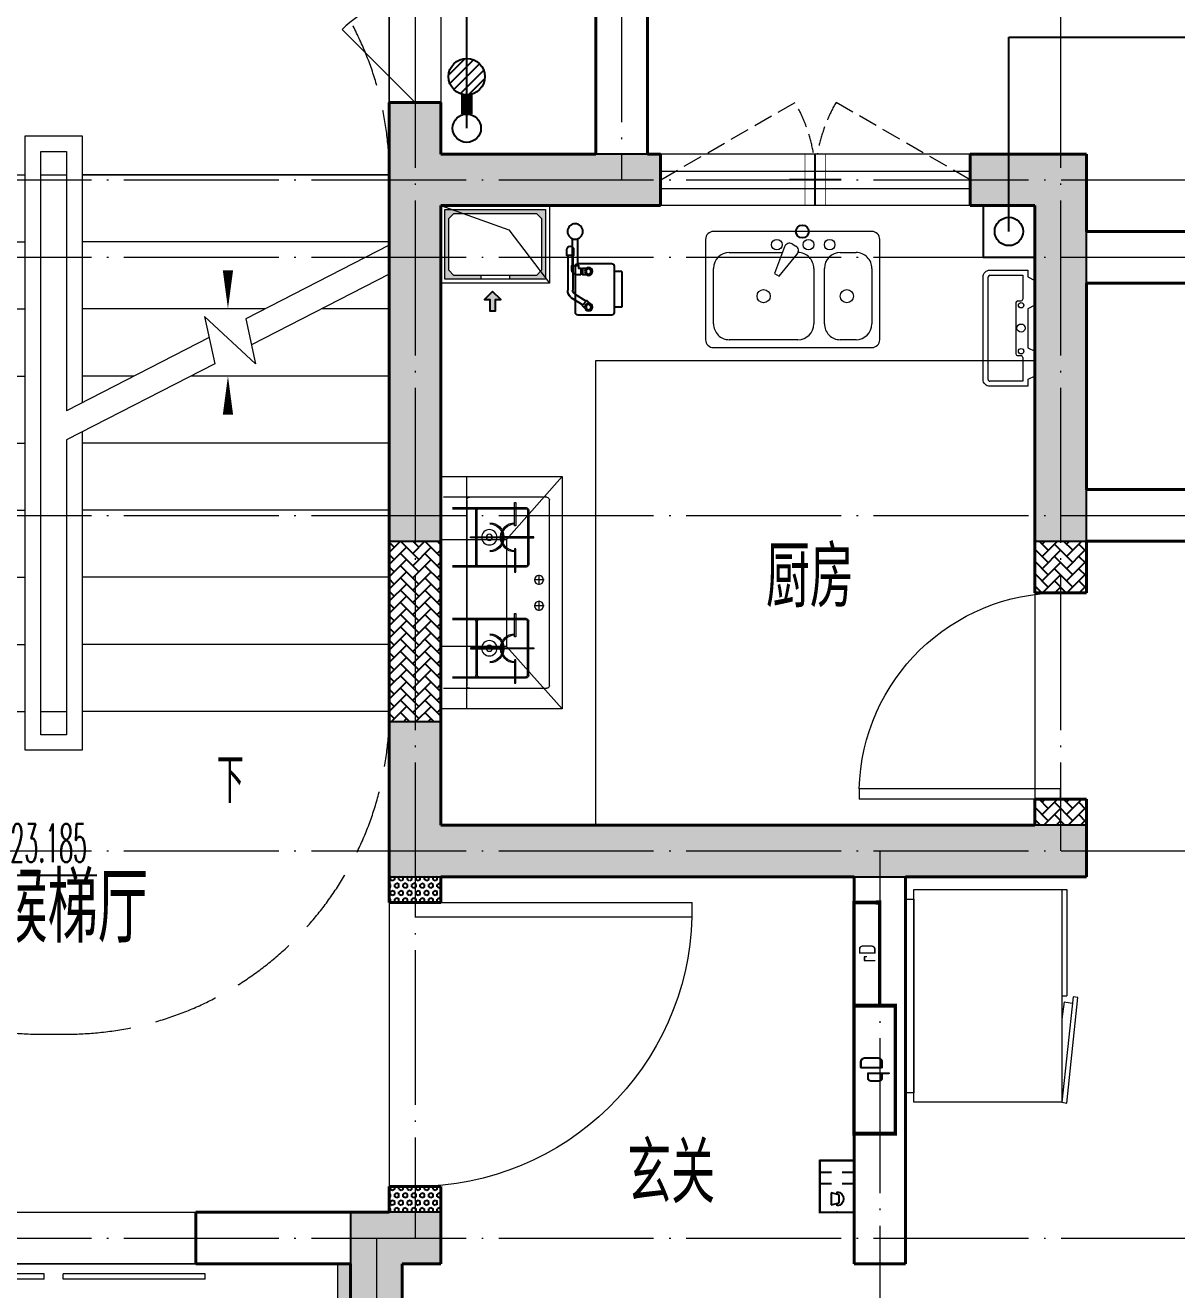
# Model space of a CAD drawing. Extents: x 27938 to 650306, y -92720 to 1524912.
# Drawn here: x 285707 to 290167, y 370524 to 375422 of the extents above; entities that cross this region are included whole.
import ezdxf
from ezdxf.enums import TextEntityAlignment as Align

# ---------------------------------------------------------------- set-up
doc = ezdxf.new("R2010")
doc.units = 0
doc.header["$LTSCALE"] = 1000
doc.header["$MEASUREMENT"] = 0
doc.linetypes.add('DASH', pattern=[0.35, 0.25, -0.1])
doc.linetypes.add('DOTE', pattern=[2.4200000000000004, 2, -0.2, 0.02, -0.2])
for name, color, linetype in [('AH-FURNITURE', 1, 'Continuous'), ('COLUMN', 9, 'Continuous'), ('DIM_ELEV', 3, 'Continuous'), ('DIM_SYMB', 3, 'Continuous'), ('DIM_管井排水', 3, 'Continuous'), ('DIM_餐饮排水', 3, 'Continuous'), ('EQUIP-安防', 3, 'Continuous'), ('EQUIP_地漏', 7, 'Continuous'), ('EQUIP_污水', 7, 'Continuous'), ('IP-bath&kitchen-JOHNSON', 4, 'Continuous'), ('PIPE-管井排水', 210, 'GF'), ('PUB_TEXT', 4, 'Continuous'), ('VPIPE-管井排水', 210, 'GF'), ('VPIPE-餐饮排水', 41, 'P'), ('保温', 6, 'Continuous'), ('建筑-排气道', 9, 'Continuous'), ('机电标识类', 1, 'Continuous')]:
    doc.layers.add(name, color=color, linetype=linetype)
for name, color, linetype, lineweight in [('DOTE', 19, 'DOTE', 9), ('EQUIP-消防', 3, 'Continuous', 20), ('LVTRY', 1, 'Continuous', 13), ('PUB_HATCH', 8, 'Continuous', 9), ('STAIR', 2, 'Continuous', 18), ('WALL', 9, 'Continuous', 40), ('WINDOW', 8, 'Continuous', 15), ('填充', 251, 'Continuous', 5), ('平面-空调室内机', 176, 'Continuous', 9), ('平面-空调预留孔', 173, 'Continuous', 15), ('空调', 76, 'Continuous', 13), ('立面-洞口示意', 152, 'Continuous', 13)]:
    doc.layers.add(name, color=color, linetype=linetype, lineweight=lineweight)
doc.styles.add('_TCH_DIM', font='SIMPLEX.shx', dxfattribs={"width": 0.6, "oblique": 10, "bigfont": 'hztxt.shx'})
doc.styles.add('_TEL_DIM', font='SIMPLEX', dxfattribs={"width": 0.8, "height": 3.5, "bigfont": 'HZTXT'})
doc.styles.add('DIM_FONT', font='SIMPLEX.shx', dxfattribs={"width": 0.56})
doc.styles.get("Standard").update_dxf_attribs({"font": 'gbenor.shx', "bigfont": 'gbcbig.shx'})
doc.styles.add('房间名称', font='TSSDENG', dxfattribs={"width": 0.8, "bigfont": 'HZTXT'})
doc.linetypes.add('GF', pattern='A,3,-0.2,["GF",Standard,S=0.25,R=0,X=-0.1,Y=-0.115],-0.35', length=3.55)
doc.linetypes.add('P', pattern='A,3,-0.2,["P",Standard,S=0.25,R=0,X=-0.1,Y=-0.115],-0.2', length=3.4)

# ---------------------------------------------------------------- blocks, each defined once
blk = doc.blocks.new('rtyg7uyhg')
at = {"layer": 'LVTRY', "color": 0}
for p, q in [((194234.6213208837, 45488.79502889935), (193620.9849572473, 45488.79513816872)), ((193590.3031336021, 45458.1133254503), (193590.3030643982, 45069.47696181395)), ((193896.3984467548, 45429.87059594441), (193857.5823896687, 45326.26016876537)), ((193925.7802168131, 45440.40881343969), (193940.0533153456, 45432.16822680717)), ((194265.3030643982, 45069.47684161765), (194265.3031336021, 45458.113205254)), ((193682.3485790417, 45406.97694542356), (193887.8216881326, 45406.97690883528)), ((193875.2965560293, 45316.03289288385), (193945.6178257855, 45401.45376218002)), ((194111.8940335871, 45406.97686893496), (194173.2576699507, 45406.97685800815)), ((193620.9848935069, 45130.84059271414), (193620.9849317512, 45345.61331998683)), ((193857.5823896687, 45326.26016876537), (193875.2965560293, 45316.03289288385)), ((194009.6212953876, 45345.61325078298), (194009.6212571432, 45130.84052351015)), ((194050.5303480524, 45130.84051622554), (194050.5303862967, 45345.61324349836)), ((194234.6212953876, 45345.61321071758), (194234.6212571432, 45130.84048344476)), ((193948.2576098526, 45069.47689807355), (193682.3485189436, 45069.47694542356)), ((194173.2576098526, 45069.47685800816), (194111.893973489, 45069.47686893508)), ((193620.9848771165, 45038.79513816872), (194234.621240753, 45038.79502889935))]:
    blk.add_line(p, q, dxfattribs=at)
for centre, radius in [((193866.4394935961, 45437.65873082454), 20.45454545454545), ((193989.1667663234, 45437.6587089707), 20.45454545454545), ((194070.9849481416, 45437.65869440146), 20.45454545454545), ((193815.3030944472, 45238.22692174855), 25.56818181818182), ((194137.4621853563, 45238.2268643822), 25.56818181818182)]:
    blk.add_circle(centre, radius, dxfattribs=at)
for centre, radius, start, end in [((193620.9849517839, 45458.11331998683), 30.68181818181818, 89.99998979807194, 179.9999897972382), ((194234.6213154203, 45458.11321071746), 30.68181818181818, 359.9999897972382, 89.99998979807194), ((193915.5529409315, 45422.69466753349), 20.45454545454545, 59.99998980057491, 159.4623117970261), ((193929.8260394641, 45414.45408090108), 20.45454545454545, 320.5376677968172, 59.99998980057491), ((193682.3485681149, 45345.61330905991), 61.36363636363636, 89.99998979807194, 179.9999897972382), ((193948.2576590239, 45345.6132617099), 61.36363636363636, 359.9999897972382, 89.99998979807194), ((194111.8940226603, 45345.61323257144), 61.36363636363636, 89.99998979807194, 179.9999897972382), ((194173.2576590239, 45345.6132216445), 61.36363636363636, 359.9999897972382, 89.99998979807194), ((193682.3485298705, 45130.84058178721), 61.36363636363636, 179.9999897972382, 269.9999897980719), ((193948.2576207797, 45130.8405344372), 61.36363636363636, 269.9999897980719, 359.9999897972382), ((194111.893984416, 45130.84050529861), 61.36363636363636, 179.9999897972382, 269.9999897980719), ((194173.2576207797, 45130.84049437181), 61.36363636363636, 269.9999897980719, 359.9999897972382), ((193620.9848825799, 45069.47695635049), 30.68181818181818, 179.9999897972382, 269.9999897980719), ((194234.6212462163, 45069.47684708112), 30.68181818181818, 269.9999897980719, 359.9999897972382)]:
    blk.add_arc(centre, radius, start, end, dxfattribs=at)
at = {"layer": 'LVTRY', "color": 0, "style": 'DIM_FONT', "width": 0.8, "flags": 9}
for tag in ['XSIZE', 'YSIZE']:
    blk.add_attdef(tag, (193927.8031388824, 45487.7665121054), '', height=0.5, rotation=89.99998979807198, dxfattribs=at)
blk = doc.blocks.new('A-Kitchen-7')
at = {"layer": 'LVTRY', "color": 0}
for p, q in [((-518.6581278588565, 779.725278688129), (-7.244008776673581, 834.3051076843403)), ((-3.585880917788018, 810.5855355854728), (-515, 756.005706589378)), ((-29.12075551546877, 766.9560861630598), (-35.20590834700852, 806.4126680237241)), ((-7.244008776673581, 834.3051076843403), (-3.585880917788018, 810.5855355854728)), ((-515, 756.005706589378), (-518.6581278588565, 779.725278688129)), ((515, 756.005706589378), (-515, 756.005706589378)), ((-515, 756.005706589378), (-515, 40)), ((-485.6368437646597, 760.5342107040924), (-484.9384396369278, 756.005706589378)), ((-29.12075551543967, 766.9560861630598), (-112.0975807690556, 756.005706589378)), ((515, 780), (-5.820766091346741e-11, 780)), ((0, 756.005706589378), (-5.820766091346741e-11, 780)), ((515, 756.005706589378), (515, 780)), ((515, 40), (515, 756.005706589378)), ((-515, 40), (515, 40))]:
    blk.add_line(p, q, dxfattribs=at)
blk.add_lwpolyline([(-468.9430810984049, 40), (-468.9430810984049, 0), (468.9430810984049, 0), (468.9430810984632, 40)], close=True, dxfattribs=at)
blk = doc.blocks.new('A$C60D053AF')
at = {"layer": 'AH-FURNITURE', "color": 0}
for p, q in [((232.5000007597264, -89.99999966996256), (128.2842720070621, -89.99999966996256)), ((192.50000075961, -70.99998518347275), (327.5735938884318, -70.99998518347275)), ((192.50000075961, -90.99998518347275), (327.5735938884318, -90.99998518347275)), ((341.7157295121578, -96.85784955974668), (370.0190303710988, -143.1611504186876)), ((355.8578651358839, -82.71571393602062), (384.1611659948248, -129.0190147949615)), ((232.5000007597264, -109.9999996698461), (128.2842720075278, -109.9999996699626)), ((245.0000007597264, -129.4999851834727), (245.0000007597264, -122.4999996698461)), ((265.0000007597264, -129.4999851834727), (265.0000007597264, -122.4999996698461)), ((255.0000007597264, -280.9999851834727), (255.0000007597264, -250.9999851834727)), ((255.0000007597264, -280.9999851834727), (393.0000007597264, -280.9999851834727)), ((393.0000007597264, -280.9999851834727), (393.0000007597264, -250.9999851834727))]:
    blk.add_line(p, q, dxfattribs=at)
for points in [[(170.00000075961, -67.99998518347275, 1), (170.00000075961, -93.99998518358916), (192.50000075961, -93.99998518347275), (192.50000075961, -67.99998518347275)], [(268.0000007597264, -122.4999996698461), (268.0000007597264, -106.9999996698461, 0.4142135623724265), (248.0000007597264, -86.99999966984615), (232.5000007597264, -86.99999966984615), (232.50000075961, -112.9999996698461), (242.0000007597264, -112.9999996698461), (242.0000007597264, -122.4999996698461)], [(234.0000007597264, -250.9999851834727), (414.0000007597264, -250.9999851834727, 0.4142135623730951), (424.0000007597264, -240.9999851834727), (424.0000007597264, -110.9999851834727, 0.4142135623730951), (414.0000007597264, -100.9999851834727), (234.0000007597264, -100.9999851834727, 0.4142135623730951), (224.0000007597264, -110.9999851834727), (224.0000007597264, -240.9999851834727, 0.4142135623730951)], [(242.0000007597264, -151.9999851834727, 1), (268.0000007597264, -151.9999851834727), (268.0000007597264, -129.4999851834727), (242.0000007597264, -129.4999851834727)], [(383.8076126043452, -161.1923733388539, 1), (402.192388915224, -142.8075970279751), (386.2824863384012, -126.8976944513852), (367.8977100276388, -145.282470762264)]]:
    blk.add_lwpolyline(points, format="xyb", close=True, dxfattribs=at)
for centre, radius in [((100.0000007598428, -99.99999967066105), 30), ((255.0000007597264, -151.9999851834727), 15), ((255.0000007597264, -151.9999851834727), 10), ((393.0000007597264, -151.9999851834727), 15), ((393.0000007597264, -151.9999851834727), 10)]:
    blk.add_circle(centre, radius, dxfattribs=at)
for radius in [40, 20]:
    blk.add_arc((327.5735938884318, -110.9999851834727), radius, 45, 90, dxfattribs=at)
blk = doc.blocks.new('FRSDFDGDGDRGDR')
at = {"layer": '平面-空调预留孔', "color": 0}
for p, q in [((699612.3179923807, 775043.9561356568), (699612.3179923807, 775441.1561356868)), ((699618.9179923869, 775447.756135683), (699746.3179923192, 775447.756135683)), ((699746.3179923192, 775447.756135683), (699746.3179923192, 775355.3561357355)), ((699719.9179922946, 775342.156135743), (699719.9179922946, 775142.9561356006)), ((699726.5179923008, 775348.7561357393), (699739.7179923131, 775348.7561357393)), ((699726.5179923008, 775136.3561356043), (699739.7179923131, 775136.3561356043)), ((699746.3179923192, 775129.7561356081), (699746.3179923192, 775037.3561356605)), ((699746.3179923192, 775037.3561356605), (699618.9179923869, 775037.3561356605))]:
    blk.add_line(p, q, dxfattribs=at)
blk.add_lwpolyline([(699766.1179923377, 775166.7161355871), (699792.5179923623, 775153.5161355946), (699792.5179923623, 775057.1561356493), (699766.1179923377, 775043.9561356568), (699766.1179923377, 775017.5561356718), (699618.9179923869, 775017.5561356718, -0.4142135623730951), (699592.5179923623, 775043.9561356568), (699592.5179923623, 775441.1561356868, -0.4142135623730951), (699618.9179923869, 775467.5561356718), (699766.1179923377, 775467.5561356718), (699766.1179923377, 775441.1561356868), (699792.5179923623, 775427.9561356943), (699792.5179923623, 775331.596135749), (699766.1179923377, 775318.3961357565)], format="xyb", close=True, dxfattribs=at)
for centre, radius in [((699739.7179923131, 775331.596135749), 10.55999999400228), ((699739.7179923131, 775243.1561357992), 15.83999999100342), ((699739.7179923131, 775153.5161355946), 10.55999999400228)]:
    blk.add_circle(centre, radius, dxfattribs=at)
for centre, radius, start, end in [((699618.917992382, 775441.1561356819), 6.600000001199078, 89.99999995997936, 179.9999999533093), ((699726.5179922959, 775342.1561357381), 6.600000001199078, 89.99999995997936, 179.9999999533093), ((699739.717992318, 775355.3561357405), 6.600000001206354, 269.9999999599793, 359.9999999533093), ((699726.5179922959, 775142.9561356056), 6.600000001199078, 180.0000000400206, 270.0000000533608), ((699739.717992318, 775129.7561356032), 6.600000001206354, 4.002063966804346e-08, 90.00000005336085), ((699618.917992382, 775043.9561356618), 6.600000001199078, 180.0000000400206, 270.0000000533608)]:
    blk.add_arc(centre, radius, start, end, dxfattribs=at)
blk = doc.blocks.new('*U41')
h = blk.add_hatch(color=0)
h.set_gradient(color1=(0, 0, 255), rotation=180, tint=1)
h.paths.add_polyline_path([(3.524958103184869e-15, -2.819966482547906e-15), (-6.350000000000009, -6.349999999999992), (-6.350000000000001, -2.159000000000014), (-15, -2.158999999999999), (-14.99999999999999, 2.159000000000044), (-6.349999999999993, 2.159000000000029), (-6.349999999999985, 6.350000000000009)])
at = {"color": 0, "linetype": 'Continuous'}
blk.add_lwpolyline([(3.524958103184869e-15, -2.819966482547906e-15), (-6.350000000000009, -6.349999999999992), (-6.350000000000001, -2.159000000000014), (-15, -2.158999999999999), (-14.99999999999999, 2.159000000000044), (-6.349999999999993, 2.159000000000029), (-6.349999999999985, 6.350000000000009)], close=True, dxfattribs=at)
blk = doc.blocks.new('sgrsefv')
at = {"layer": 'PUB_HATCH'}
blk.add_hatch(color=0, dxfattribs=at).paths.add_polyline_path([(1112933.294422049, 840916.328306399), (1112933.294422049, 840646.328306399), (1113073.294422049, 840646.328306399), (1113073.294422049, 840661.328306399), (1112968.294422049, 840661.328306399), (1112948.294422049, 840681.328306399), (1112948.294422049, 840881.328306399), (1112968.294422049, 840901.328306399), (1113288.294422049, 840901.328306399), (1113308.294422049, 840881.328306399), (1113308.294422049, 840681.328306399), (1113288.294422049, 840661.328306399), (1113183.294422049, 840661.328306399), (1113183.294422049, 840646.328306399), (1113323.294422049, 840646.328306399), (1113323.294422049, 840916.328306399)])
at = {"layer": 'LVTRY', "color": 0}
for p, q in [((1113073.294422049, 840661.328306399), (1113073.294422049, 840646.328306399)), ((1113183.294422049, 840661.328306399), (1113183.294422049, 840646.328306399))]:
    blk.add_line(p, q, dxfattribs=at)
for points in [[(1112918.294422049, 840931.328306399), (1113338.294422049, 840931.328306399), (1113338.294422049, 840631.328306399), (1112918.294422049, 840631.328306399)], [(1112933.294422049, 840916.328306399), (1113323.294422049, 840916.328306399), (1113323.294422049, 840646.328306399), (1112933.294422049, 840646.328306399)], [(1113288.294422049, 840661.328306399), (1112968.294422049, 840661.328306399), (1112948.294422049, 840681.328306399), (1112948.294422049, 840881.328306399), (1112968.294422049, 840901.328306399), (1113288.294422049, 840901.328306399), (1113308.294422049, 840881.328306399), (1113308.294422049, 840681.328306399), (1113288.294422049, 840661.328306399)]]:
    blk.add_lwpolyline(points, close=True, dxfattribs=at)
at = {"layer": '立面-洞口示意', "color": 0}
blk.add_lwpolyline([(1112918.294422049, 840931.328306399), (1113181.846359163, 840837.3789231421), (1113338.294422049, 840631.328306399)], dxfattribs=at)
at = {"layer": '建筑-排气道', "color": 8, "xscale": -5, "yscale": 5, "zscale": 5, "rotation": 270}
blk.add_blockref('*U41', (1113118.391369574, 840599.0160356248), dxfattribs=at)
blk = doc.blocks.new('GDGDGDRGDG')
at = {"layer": 'IP-bath&kitchen-JOHNSON', "color": 0}
blk.add_lwpolyline([(500282.4698888286, 526348.4609182415), (500282.4698888226, 526148.460918165), (500082.4698888143, 526148.460918165)], dxfattribs=at)
at = {"layer": 'LVTRY', "color": 0}
for p, q in [((502128.2005002745, 525055.5051710735), (501912.2603992091, 525298.4609044121)), ((502382.4698858317, 525298.4609044121), (501912.2603992091, 525298.4609044121)), ((501912.2603992091, 525298.4609044121), (501912.2603992091, 524398.4609044121)), ((502282.4698858315, 524398.4609044121), (502282.4698858315, 525298.4609044121)), ((501962.4698858317, 524488.4609044121), (501962.4698858317, 525208.4609044121)), ((501972.4698858317, 525218.4609044121), (502372.4698858317, 525218.4609044122)), ((502092.7198858312, 525198.4609044123), (502092.7198858312, 525108.4609044122)), ((502097.2198858312, 525198.4609044123), (502092.7198858312, 525198.4609044123)), ((502097.2198858312, 525108.4609044122), (502097.2198858312, 525198.4609044123)), ((502282.4698858315, 525208.4609044122), (502282.4698858312, 524488.4609044121)), ((502042.4698858317, 525168.4609044122), (502042.4698858317, 524958.4609044122)), ((502047.4698858317, 525168.4609044122), (502047.4698858317, 524958.4609044122)), ((502337.4698858317, 525178.4609044123), (502052.4698858317, 525178.4609044122)), ((502337.4698858317, 525173.4609044123), (502052.4698858317, 525173.4609044122)), ((502242.4698858315, 524958.4609044122), (502242.4698858315, 525168.4609044123)), ((502247.4698858315, 524958.4609044122), (502247.4698858315, 525168.4609044123)), ((502092.7198858312, 525108.4609044122), (502097.2198858312, 525108.4609044122)), ((502022.4698858319, 525065.7109044124), (502149.9698858319, 525065.7109044124)), ((502022.4698858319, 525061.2109044124), (502022.4698858319, 525065.7109044124)), ((502149.9698858319, 525061.2109044124), (502022.4698858319, 525061.2109044124)), ((502382.4698858317, 525055.5051710735), (502128.2005002745, 525055.5051710735)), ((502128.2005002745, 525055.5051710735), (502128.2005002745, 524640.4066281962)), ((502267.4698858312, 525065.7109044124), (502139.9698858312, 525065.7109044124)), ((502139.9698858312, 525065.7109044124), (502139.9698858312, 525061.2109044124)), ((502139.9698858312, 525061.2109044124), (502267.4698858312, 525061.2109044124)), ((502149.9698858319, 525065.7109044124), (502149.9698858319, 525061.2109044124)), ((502267.4698858312, 525061.2109044124), (502267.4698858312, 525065.7109044124)), ((502282.4698858315, 524640.4066281962), (502282.4698858315, 525055.5051710735)), ((502092.7198858312, 524928.4609044121), (502092.7198858312, 525018.4609044122)), ((502092.7198858312, 525018.4609044122), (502097.2198858312, 525018.4609044122)), ((502097.2198858312, 525018.4609044122), (502097.2198858312, 524928.4609044121)), ((502052.4698858317, 524953.4609044122), (502337.4698858317, 524953.4609044122)), ((502002.4698858317, 524879.064100799), (502002.4698858317, 524917.8577080265)), ((502052.4698858317, 524948.4609044122), (502337.4698858317, 524948.4609044122)), ((502097.2198858312, 524928.4609044121), (502092.7198858312, 524928.4609044121)), ((501983.0730822186, 524898.4609044121), (502021.8666894461, 524898.4609044121)), ((502002.4698858317, 524779.064100799), (502002.4698858317, 524817.8577080265)), ((501983.0730822186, 524798.4609044121), (502021.8666894461, 524798.4609044121)), ((502092.7198858312, 524768.4609044121), (502092.7198858312, 524678.4609044121)), ((502097.2198858312, 524768.4609044121), (502092.7198858312, 524768.4609044121)), ((502097.2198858312, 524678.4609044121), (502097.2198858312, 524768.4609044121)), ((502042.4698858317, 524528.4609044121), (502042.4698858317, 524738.4609044121)), ((502047.4698858317, 524528.4609044121), (502047.4698858317, 524738.4609044121)), ((502052.4698858317, 524748.4609044121), (502337.4698858317, 524748.4609044121)), ((502052.4698858317, 524743.4609044121), (502337.4698858317, 524743.4609044121)), ((502242.4698858315, 524738.4609044121), (502242.4698858315, 524528.460904412)), ((502247.4698858315, 524738.4609044121), (502247.4698858315, 524528.460904412)), ((502092.7198858312, 524678.4609044121), (502097.2198858312, 524678.4609044121)), ((501912.2603992091, 524398.4609044121), (502128.2005002745, 524640.4066281962)), ((502149.9698858319, 524635.7109044119), (502022.4698858319, 524635.7109044119)), ((502022.4698858319, 524635.7109044119), (502022.4698858319, 524631.2109044119)), ((502022.4698858319, 524631.2109044119), (502149.9698858319, 524631.2109044119)), ((502128.2005002745, 524640.4066281962), (502382.4698858317, 524640.4066281962)), ((502139.9698858312, 524631.2109044119), (502139.9698858312, 524635.7109044119)), ((502139.9698858312, 524635.7109044119), (502267.4698858312, 524635.7109044119)), ((502267.4698858312, 524631.2109044119), (502139.9698858312, 524631.2109044119)), ((502149.9698858319, 524631.2109044119), (502149.9698858319, 524635.7109044119)), ((502267.4698858312, 524635.7109044119), (502267.4698858312, 524631.2109044119)), ((502092.7198858312, 524498.4609044121), (502092.7198858312, 524588.4609044121)), ((502092.7198858312, 524588.4609044121), (502097.2198858312, 524588.4609044121)), ((502097.2198858312, 524588.4609044121), (502097.2198858312, 524498.4609044121)), ((502337.4698858317, 524523.460904412), (502052.4698858317, 524523.4609044121)), ((502337.4698858317, 524518.460904412), (502052.4698858317, 524518.4609044121)), ((502372.4698858315, 524478.4609044121), (501972.4698858317, 524478.4609044121)), ((502097.2198858312, 524498.4609044121), (502092.7198858312, 524498.4609044121)), ((501912.2603992091, 524398.4609044121), (502382.4698858317, 524398.4609044121))]:
    blk.add_line(p, q, dxfattribs=at)
blk.add_lwpolyline([(501782.4698858307, 523948.4609176648), (501782.4698858315, 525748.4608911595), (500082.3728921729, 525748.4610990545)], dxfattribs=at)
for centre, radius in [((502194.9698858317, 525063.4609044122), 29.7), ((502194.9698858317, 525063.4609044122), 11.7), ((502002.4698858317, 524898.4609044121), 16.99680361435897), ((502002.4698858317, 524798.4609044121), 16.99680361435897), ((502194.9698858317, 524633.4609044121), 29.7), ((502194.9698858317, 524633.4609044121), 11.7)]:
    blk.add_circle(centre, radius, dxfattribs=at)
for centre, radius, start, end in [((501972.4698858317, 525208.4609044121), 10, 90, 180), ((502272.4698858315, 525208.4609044122), 10, 0, 90), ((502052.4698858317, 525168.4609044122), 10, 90, 180), ((502052.4698858317, 525168.4609044122), 5, 90, 180), ((502237.4698858315, 525168.4609044123), 10, 0, 90), ((502237.4698858315, 525168.4609044123), 5, 0, 90), ((502094.9698858315, 525063.4609044122), 56.7, 2.274239183980156, 87.72576081582116), ((502094.9698858315, 525063.4609044122), 52.2, 2.470411041434378, 87.52958895834998), ((502194.9698858317, 525063.4609044122), 56.7, 92.27423918417882, 177.7257608160198), ((502194.9698858317, 525063.4609044122), 52.2, 92.47041104165004, 177.5295889585656), ((502094.9698858315, 525063.4609044122), 56.7, 272.2742391841789, 357.7257608160198), ((502094.9698858315, 525063.4609044122), 52.2, 272.47041104165, 357.5295889585657), ((502194.9698858317, 525063.4609044122), 56.7, 182.2742391839801, 267.7257608158212), ((502194.9698858317, 525063.4609044122), 52.2, 182.4704110414343, 267.52958895835), ((502052.4698858317, 524958.4609044122), 10, 180, 270), ((502052.4698858317, 524958.4609044122), 5, 180, 270), ((502237.4698858315, 524958.4609044122), 5, 270, 0), ((502237.4698858315, 524958.4609044122), 10, 270, 0), ((502052.4698858317, 524738.4609044121), 10, 90, 180), ((502052.4698858317, 524738.4609044121), 5, 90, 180), ((502237.4698858315, 524738.4609044121), 10, 0, 90), ((502237.4698858315, 524738.4609044121), 5, 0, 90), ((502094.9698858315, 524633.4609044121), 56.7, 2.274239183980156, 87.72576081582116), ((502094.9698858315, 524633.4609044121), 52.2, 2.470411041434378, 87.52958895834998), ((502194.9698858317, 524633.4609044121), 56.7, 92.27423918417882, 177.7257608160198), ((502194.9698858317, 524633.4609044121), 52.2, 92.47041104165004, 177.5295889585656), ((502094.9698858315, 524633.4609044121), 56.7, 272.2742391841789, 357.7257608160198), ((502094.9698858315, 524633.4609044121), 52.2, 272.47041104165, 357.5295889585657), ((502194.9698858317, 524633.4609044121), 56.7, 182.2742391839801, 267.7257608158212), ((502194.9698858317, 524633.4609044121), 52.2, 182.4704110414343, 267.52958895835), ((502052.4698858317, 524528.4609044121), 10, 180, 270), ((502052.4698858317, 524528.4609044121), 5, 180, 270), ((502237.4698858315, 524528.460904412), 5, 270, 0), ((502237.4698858315, 524528.460904412), 10, 270, 0), ((501972.4698858317, 524488.4609044121), 10, 180, 270), ((502272.4698858312, 524488.4609044121), 10, 270, 0)]:
    blk.add_arc(centre, radius, start, end, dxfattribs=at)
at = {"color": 8, "xscale": -1}
for name, p in [('sgrsefv', (1615300.764307892, -314582.8679974646)), ('rtyg7uyhg', (694947.7729906696, 480759.6658345199)), ('FRSDFDGDGDRGDR', (1199874.987881154, -249369.0952173925))]:
    blk.add_blockref(name, p, dxfattribs=at)
at = {"color": 8, "rotation": 270}
blk.add_blockref('A$C60D053AF', (501962.4698858433, 526348.4603089065), dxfattribs=at)
at = {"layer": 'LVTRY', "color": 8, "extrusion": (0, 0, -1), "xscale": -0.7999999999883585, "yscale": 0.7999999999883585, "zscale": -0.7999999999883585, "rotation": 270}
blk.add_blockref('A-Kitchen-7', (-500582.4698887609, 523286.4609181132), dxfattribs=at)
blk = doc.blocks.new('FGDGDRGSDGDG')
at = {"layer": 'DOTE', "linetype": 'DOTE', "ltscale": 0.3}
for p, q in [((505282.4698867749, 529998.4609255956), (505282.4698867745, 522348.4609178717)), ((507782.4698887568, 529998.4609255956), (507782.4698887565, 523848.4609176684)), ((506082.4698867662, 527998.4609255956), (506082.4698867661, 526448.4609255957)), ((488182.4698887547, 526448.4609255956), (546982.4698887588, 526448.4609255956)), ((488182.4698887547, 526148.4609255956), (546982.4698887588, 526148.4609255956)), ((488182.4698887547, 525148.4609178718), (546982.4698887588, 525148.4609178716)), ((488182.4698887547, 523848.4609176682), (546982.4698887588, 523848.4609176688)), ((507082.4698887558, 523848.4609176682), (507082.4698887556, 513948.4609178714)), ((488182.4698887547, 522348.4609178717), (546982.4698887588, 522348.4609178717)), ((505132.4698867744, 522348.4609178717), (505132.4698867744, 520248.4609178249))]:
    blk.add_line(p, q, dxfattribs=at)
blk = doc.blocks.new('dongkong')
at = {"color": 0}
blk.add_wipeout([(-603756.0415179721, 210770.96306340612), (-603756.0415180603, 210570.80961624245), (-603836.0415181214, 210570.80961593534), (-603836.0415181519, 210770.96306307407)], dxfattribs=at)
at = {"layer": '机电标识类', "color": 0, "linetype": 'DASH', "ltscale": 400}
for p, q in [((-603796.0415180789, 210770.9630630909), (-603796.0415180789, 210570.8096162414)), ((-603896.0415180789, 210670.6929921169), (-603696.0415180789, 210670.6929921169))]:
    blk.add_line(p, q, dxfattribs=at)
at = {"layer": '空调', "color": 0, "linetype": 'DASH', "const_width": 2}
blk.add_lwpolyline([(-603756.0415180789, 210770.9630630909), (-603756.0415180789, 210570.8096162414), (-603836.0415180789, 210570.8096162414), (-603836.0415180789, 210770.9630630909)], close=True, dxfattribs=at)
blk = doc.blocks.new('gdfgdgdgr')
at = {"layer": 'PUB_HATCH'}
for points in [[(493327.4844093618, 530413.8533123683), (493327.4844093619, 530613.8533123472), (492477.4843905412, 530613.8533124247), (492477.4843909444, 530813.854846489), (492277.4843912885, 530813.854846489), (492277.4843915366, 529113.8025283008), (492477.4843912121, 529113.8025283007), (492477.4843912247, 530413.8533124247)], [(494527.4844093371, 530413.8544436865), (494777.5807615126, 530413.853921341), (494777.5821121555, 529113.8539213064), (494977.5821310586, 529113.8539213064), (494977.5807615126, 530613.853921341), (494527.4844093371, 530613.8544436865)], [(492277.5807611606, 527813.8539175214), (494977.5784848941, 527813.8539224755), (494977.5784848941, 528013.8539224754), (492477.5807611606, 528013.8539175214), (492477.5807611956, 528413.8545834351), (492277.5807611639, 528413.8545834351)], [(492127.5825683302, 526513.8533125934), (492127.5825693873, 524413.8572179268), (491927.5825695195, 524413.8572179268), (491927.5825695195, 524213.8572179268), (492327.5825695195, 524213.8572179268), (492327.5825683302, 526313.8533125934), (492477.5825691028, 526313.8530673019), (492477.5825691028, 526513.8530673019)]]:
    blk.add_hatch(color=256, dxfattribs=at).paths.add_polyline_path(points)
at = {"layer": 'COLUMN', "color": 8}
for p, q in [((492477.4843909444, 530813.854846489), (492277.4843912885, 530813.854846489)), ((492277.4843912885, 530813.854846489), (492277.4843915366, 529113.8025283008)), ((492477.4843905412, 530613.8533124247), (492477.4843909444, 530813.854846489)), ((493327.4844093619, 530613.8533123472), (492477.4843905412, 530613.8533124247)), ((493327.4844093618, 530413.8533123683), (493327.4844093619, 530613.8533123472)), ((494977.5807615126, 530613.853921341), (494527.4844093371, 530613.8544436865)), ((494527.4844093371, 530613.8544436865), (494527.4844093371, 530413.8544436865)), ((494977.5821310586, 529113.8539213064), (494977.5807615126, 530613.853921341)), ((492477.4843912121, 529113.8025283007), (492477.4843912247, 530413.8533124247)), ((492477.4843912247, 530413.8533124247), (493327.4844093618, 530413.8533123683)), ((494527.4844093371, 530413.8544436865), (494777.5807615126, 530413.853921341)), ((494777.5807615126, 530413.853921341), (494777.5821121555, 529113.8539213064)), ((492277.4843915366, 529113.8025283008), (492477.4843912121, 529113.8025283007)), ((494777.5821121555, 529113.8539213064), (494977.5821310586, 529113.8539213064)), ((492477.5807611956, 528413.8545834351), (492277.5807611639, 528413.8545834351)), ((492277.5807611639, 528413.8545834351), (492277.5807611606, 527813.8539175214)), ((492477.5807611606, 528013.8539175214), (492477.5807611956, 528413.8545834351)), ((494977.5784848941, 528013.8539224754), (492477.5807611606, 528013.8539175214)), ((494977.5784848941, 527813.8539224755), (494977.5784848941, 528013.8539224754)), ((492277.5807611606, 527813.8539175214), (494977.5784848941, 527813.8539224755)), ((492127.5825683302, 526513.8533125934), (492127.5825693873, 524413.8572179268)), ((492477.5825691028, 526513.8530673019), (492127.5825683302, 526513.8533125934)), ((492477.5825691028, 526313.8530673019), (492477.5825691028, 526513.8530673019)), ((492327.5825695195, 524213.8572179268), (492327.5825683302, 526313.8533125934)), ((492327.5825683302, 526313.8533125934), (492477.5825691028, 526313.8530673019))]:
    blk.add_line(p, q, dxfattribs=at)
blk = doc.blocks.new('A$C263B1184')
at = {"layer": '保温', "linetype": 'ByBlock', "ltscale": 10}
h = blk.add_hatch(dxfattribs=at)
h.set_pattern_fill('AR-HBONE', color=251, scale=55)
h.set_pattern_definition([(45, (-503782.4698887531, -516048.4609178798), (0, 47.41575231924514), [100.584, -33.528]), (135, (-503758.7620287531, -516024.7530578797), (3.05311331771918e-15, 47.41575231924513), [100.584, -33.528])])
h.paths.add_polyline_path([(1399.901053234527, 8299.999897828966), (1399.901094640838, 8999.999290105829), (1599.901078331633, 8999.999486750748), (1599.901036925323, 8300.00009447377)])
h = blk.add_hatch(dxfattribs=at)
h.set_pattern_fill('AR-HBONE', color=251, scale=55)
h.set_pattern_definition([(45, (-1012960.392521861, -342660.6615692861), (0, 47.41575231924514), [100.584, -33.528]), (135, (-1012936.684661862, -342636.9537092861), (3.05311331771918e-15, 47.41575231924513), [100.584, -33.528])])
h.paths.add_polyline_path([(3899.998795157124, 8799.99990214809), (3899.998836563434, 8999.999899138289), (4099.99882025423, 9000.000095783209), (4099.998778847919, 8800.000098792894)])
h = blk.add_hatch(dxfattribs=at)
h.set_pattern_fill('AR-HBONE', color=251, scale=55)
h.set_pattern_definition([(45, (-1012960.294779111, -343660.6615687997), (0, 47.41575231924514), [100.584, -33.528]), (135, (-1012936.586919111, -343636.9537087997), (3.05311331771918e-15, 47.41575231924513), [100.584, -33.528])])
h.paths.add_polyline_path([(3899.901048344851, 7899.999902584299), (3899.901093813416, 7999.999899624672), (4099.901077504212, 8000.000096269592), (4099.901032035646, 7900.000099229219)])
at = {"layer": '保温', "linetype": 'Continuous', "ltscale": 10}
h = blk.add_hatch(dxfattribs=at)
h.set_pattern_fill('HEX', color=251, scale=10, angle=90, style=0)
h.set_pattern_definition([(90, (-503782.4698853028, -517398.4603122922), (-16.49778, 1.010197673501861e-15), [9.525, -19.05]), (210, (-503782.4698853028, -517398.4603122922), (8.248889999999996, -14.28749658604684), [9.525, -19.05]), (150, (-503782.4698853028, -517388.9353122922), (-8.248890000000003, -14.28749658604684), [9.525, -19.05])])
h.paths.add_polyline_path([(1399.901050500281, 7599.999898202543), (1399.901091190521, 7699.999895693327), (1599.901074881316, 7700.000092338363), (1599.901034191076, 7600.000094847346)])
h = blk.add_hatch(dxfattribs=at)
h.set_pattern_fill('HEX', color=251, scale=10, angle=90, style=0)
h.set_pattern_definition([(90, (-503782.4698840767, -518598.460312426), (-16.49778, 1.010197673501861e-15), [9.525, -19.05]), (210, (-503782.4698840767, -518598.460312426), (8.248889999999996, -14.28749658604684), [9.525, -19.05]), (150, (-503782.4698840767, -518588.935312426), (-8.248890000000003, -14.28749658604684), [9.525, -19.05])])
h.paths.add_polyline_path([(1400.000006176066, 6399.999117761559), (1399.901089964493, 6499.999895559682), (1599.901073655288, 6500.000092204486), (1599.999989866861, 6399.999314406363)])
blk = doc.blocks.new('$equip$00002628')
at = {"color": 0, "linetype": 'Continuous'}
for p, q in [((-0.624999999998181, 0.4150000000045111), (0.625000000001819, 0.4150000000045111)), ((-0.624999999998181, -0.4150000000045111), (-0.624999999998181, 0.4150000000045111)), ((0.07074779736467462, 0.1292446097322681), (0.07074779736467462, 0.4150000000045111)), ((0.3500291924156045, 0.1292446097322681), (0.3500291924156045, 0.4150000000045111)), ((0.625000000001819, 0.4150000000045111), (0.625000000001819, -0.4150000000045111)), ((-0.4717313354612998, 0.009603462141967611), (-0.4090194958534994, 0.009603462141967611)), ((-0.4457289298279647, -0.1375965378647379), (-0.3945289298262651, 0.05760346212991863)), ((-0.3945289298262651, 0.05760346212991863), (-0.3945289298262651, 0.05760346212991863)), ((-0.3945289298262651, 0.05760346212991863), (-0.2057289298081741, 0.05760346212991863)), ((-0.2057289298081741, 0.05760346212991863), (-0.1545289298064745, -0.1375965378647379)), ((-0.1912383637663879, 0.009603462141967611), (-0.1285265242022433, 0.009603462141967611)), ((-0.1545289298064745, -0.1375965378647379), (-0.4457289298279647, -0.1375965378647379)), ((0.07074779736467462, -0.4150000000045111), (0.07074779736467462, -0.1292446097468201)), ((0.3500291924156045, -0.4150000000045111), (0.3500291924156045, -0.1292446097468201)), ((0.625000000001819, -0.4150000000045111), (-0.624999999998181, -0.4150000000045111))]:
    blk.add_line(p, q, dxfattribs=at)
at = {"color": 0, "const_width": 0.05}
blk.add_lwpolyline([(-0.624999999998181, 0.4150000000045111), (0.625000000001819, 0.4150000000045111), (0.625000000001819, -0.4150000000045111), (-0.624999999998181, -0.4150000000045111), (-0.624999999998181, 0.4150000000045111), (0.625000000001819, 0.4150000000045111)], dxfattribs=at)
at = {"color": 0, "linetype": 'Continuous'}
blk.add_arc((-0.3001289298244956, -0.01143547351603047), 0.1728873113639825, 6.989740462788838, 173.0102595372112, dxfattribs=at)
at = {"color": 0}
for p in [(1.818989403545856e-12, 0.4150000000045111), (-0.624999999998181, 0), (0.625000000001819, -3.637978807091713e-12), (1.818989403545856e-12, -0.4150000000045111)]:
    blk.add_point(p, dxfattribs=at)
at = {"color": 0, "style": '_TEL_DIM', "flags": 1}
blk.add_attdef('A', text='', height=2.5e-05, dxfattribs=at).set_placement((1.818989403545856e-12, 0), align=Align.MIDDLE_CENTER)
blk = doc.blocks.new('GDGRDGDRGDFD')
at = {"layer": 'EQUIP-消防', "color": 0, "const_width": 12.82051282052028}
blk.add_lwpolyline([(136866.5605577994, 335507.811971089), (136366.5605577994, 335507.8119710906), (136366.5605577991, 335347.8119710904), (136866.5605577991, 335347.8119710888)], close=True, dxfattribs=at)
at = {"layer": 'PUB_TEXT', "color": 0, "style": '房间名称', "width": 0.8}
blk.add_text('qD', height=90, dxfattribs=at).set_placement((136565.0499633249, 335395.5346836653))
blk = doc.blocks.new('FSFSFSFSEG')
at = {"layer": 'EQUIP-消防', "color": 0, "const_width": 12.82051282052028}
blk.add_lwpolyline([(136866.5605577994, 335152.5449090759), (136466.5605577994, 335152.5449090774), (136466.5605577991, 335052.5449090772), (136866.5605577991, 335052.5449090757)], close=True, dxfattribs=at)
at = {"layer": 'PUB_TEXT', "color": 0, "style": '房间名称', "width": 0.8}
blk.add_text('rD', height=64.8, dxfattribs=at).set_placement((136633.7425204425, 335069.0046025831))
blk = doc.blocks.new('HFHFHTFCD')
at = {"color": 8, "rotation": 90}
for name, p in [('FSFSFSFSEG', (624069.1236115464, 235157.1646164441)), ('GDGRDGDRGDFD', (624424.390673558, 234757.164616444))]:
    blk.add_blockref(name, p, dxfattribs=at)
at = {"layer": 'EQUIP-安防', "color": 8, "xscale": -160, "yscale": 160, "zscale": 160, "rotation": 270}
blk.add_blockref('$equip$00002628', (288850.1776680119, 370923.7251742432), dxfattribs=at)
blk = doc.blocks.new('$DORLIB2D$00000127')
at = {"color": 0}
for points in [[(-0.5333333333328483, 0.7948983154366971), (-0.5333333333328483, 0.690405644187237)], [(-0.03333333333284827, 0.7948983154366971), (-0.5333333333328483, 0.7948983154366971)], [(-0.03333333333284827, 0.7948983154366971), (-0.03333333333284827, 0.690405644187237)], [(0.5333333333328483, 0.7948983154366971), (0.03333333333284827, 0.7948983154366971)], [(0.03333333333284827, 0.7948983154366971), (0.03333333333284827, 0.690405644187237)], [(0.5333333333328483, 0.7948983154366971), (0.5333333333328483, 0.690405644187237)], [(-0.03333333333284827, 0.690405644187237), (-0.5333333333328483, 0.690405644187237)], [(0.5333333333328483, 0.690405644187237), (0.03333333333284827, 0.690405644187237)], [(0.5, 0.4999999999999858), (-0.5, 0.4999999999999858)]]:
    blk.add_lwpolyline(points, dxfattribs=at)
blk = doc.blocks.new('$WINLIB2D$00000001')
at = {"color": 0}
for points in [[(-0.4999999999999964, 0.5000000000000142), (-0.4999999999999964, -0.4999999999999858)], [(-0.4999999999999964, 0.5000000000000142), (0.5000000000000036, 0.5000000000000142)], [(0.5000000000000036, -0.4999999999999858), (0.5000000000000036, 0.5000000000000142)], [(0.5000000000000036, 0.1666666666666714), (-0.4999999999999964, 0.1666666666666714)], [(0.5000000000000036, -0.1666666666666572), (-0.4999999999999964, -0.1666666666666572)], [(-0.4999999999999964, -0.4999999999999858), (0.5000000000000036, -0.4999999999999858)]]:
    blk.add_lwpolyline(points, dxfattribs=at)
blk = doc.blocks.new('$DorLib2D$00000001')
for p, q in [((0.45, 0.9750000000000001), (0.5000000000000002, 0.9750000000000001)), ((0.45, 0), (0.45, 0.9750000000000001)), ((0.5, 0), (0.5, 0.9750000000000001)), ((0.5, 0), (0.45, 0))]:
    blk.add_line(p, q)
at = {"lineweight": 13}
blk.add_arc((0.475, 0), 0.975, 91.4692835813538, 180, dxfattribs=at)
blk = doc.blocks.new('$DorLib2D$00000116')
at = {"color": 0}
for p, q in [((-0.4999999999999929, 7.105427357601002e-15), (-0.146446609406766, 0.353553390593234)), ((0.5000000000000071, 7.105427357601002e-15), (0.1464466094067731, 0.353553390593234))]:
    blk.add_line(p, q, dxfattribs=at)
for centre, radius, start, end in [((-0.4999999999984652, 4.831690603168681e-13), 0.4999999999984674, 0, 45), ((0.4999999999977511, 9.059419880941277e-13), 0.4999999999976598, 135, 180)]:
    blk.add_arc(centre, radius, start, end, dxfattribs=at)
blk = doc.blocks.new('$TwtSys$00000147')
blk.add_circle((0, 0, 1e-08), 25)
blk = doc.blocks.new('$TwtSys$00000141')
for p, q in [((-141.2940945534228, 11.5081675418387), (-15.12463543624108, 137.6776266590259)), ((-141.2940945534228, 11.5081675418387), (-15.12463543624108, 137.6776266590259)), ((-130.8287533366456, -52.58172021128667), (52.58172021128667, 130.8287533366511)), ((-130.8287533366456, -52.58172021128667), (52.58172021128667, 130.8287533366511)), ((-99.70205614729821, -99.70205614730912), (99.70205614729821, 99.70205614729821)), ((-99.70205614729821, -99.70205614730367), (99.70205614729821, 99.70205614729821)), ((-48.53417053355224, -130.5918998453235), (131.3741195312687, 49.31639021949741)), ((-48.53417053355224, -130.5918998453235), (131.3741195312687, 49.31639021950286)), ((17.14666153208782, -138.38927842878), (138.3892210518698, -17.146718909009)), ((17.14666153208782, -138.38927842878), (138.3892210518698, -17.146718909009))]:
    blk.add_line(p, q)
blk.add_circle((0, 0), 141)
blk.add_circle((0, 0), 141)

msp = doc.modelspace()

# ---------------------------------------------------------------- hatches: boundary and pattern name
at = {"layer": '填充'}
h = msp.add_hatch(dxfattribs=at)
h.set_pattern_fill('隔热材料02', color=8, scale=100, style=0)
h.set_pattern_definition([(0, (-888391.8186264994, -240014.9059799357), (0, 50), []), (0, (-888391.8186264994, -239998.2394799357), (0, 50), []), (270, (-888348.0771264994, -239989.6082299357), (50, -9.184850993605149e-15), [5.01775, -44.98225]), (270, (-888385.5358764994, -239989.6082299357), (50, -9.184850993605149e-15), [5.01775, -44.98225]), (90, (-888360.0241264993, -240023.5372299357), (-50, 3.061616997868383e-15), [5.01775, -44.98225]), (90, (-888373.5891264995, -240023.5372299357), (-50, 3.061616997868383e-15), [5.01775, -44.98225]), (180, (-888341.7943764994, -240031.5727299357), (-6.123233995736766e-15, -50), [50.02425, 0.02425]), (135, (-888355.7516264993, -240029.0639799357), (2.775557561562891e-15, 49.99987405109137), [4.268000000000001, -66.44274999999999]), (116.56505, (-888308.7696264993, -240026.0459799357), (0.0001128305918363104, 49.99993342107836), [2.804999999999997, -108.9984999999999]), (116.56505, (-888358.7696264993, -240026.0459799357), (0.0001128305918363104, 49.99993342107836), [2.804999999999997, -108.9984999999999]), (153.43495, (-888300.7341264993, -240031.5727299357), (-0.0001128305918057793, 49.99993342107837), [5.609999999999999, -106.1935]), (153.43495, (-888350.7341264993, -240031.5727299357), (-0.0001128305918057793, 49.99993342107837), [5.609999999999999, -106.1935]), (63.43495000000001, (-888310.0241264993, -240018.5194799357), (-0.0001128305918307593, 49.99993342107837), [26.714, -85.0895]), (63.43495000000001, (-888360.0241264993, -240018.5194799357), (-0.0001128305918307593, 49.99993342107837), [26.714, -85.0895]), (116.56505, (-888298.0771264994, -239989.6082299357), (0.0001128305918363104, 49.99993342107836), [2.804999999999997, -108.9984999999999]), (116.56505, (-888348.0771264994, -239989.6082299357), (0.0001128305918363104, 49.99993342107836), [2.804999999999997, -108.9984999999999]), (135, (-888349.3316264994, -239987.0994799357), (2.775557561562891e-15, 49.99987405109137), [4.268000000000001, -66.44274999999999]), (153.43495, (-888302.3496264993, -239984.0814799357), (-0.0001128305918057793, 49.99993342107837), [5.609999999999999, -106.1935]), (153.43495, (-888352.3496264993, -239984.0814799357), (-0.0001128305918057793, 49.99993342107837), [5.609999999999999, -106.1935]), (45, (-888384.2813764993, -239987.0994799357), (0, 49.99987405109137), [4.268000000000001, -66.44274999999999]), (63.43495000000001, (-888335.5358764994, -239989.6082299357), (-0.0001128305918307593, 49.99993342107837), [2.805, -108.9985]), (63.43495000000001, (-888385.5358764994, -239989.6082299357), (-0.0001128305918307593, 49.99993342107837), [2.805, -108.9985]), (26.56505, (-888331.2636264995, -239984.0814799357), (0.0001128305918307593, 49.99993342107837), [5.609999999999999, -106.1935]), (26.56505, (-888381.2636264995, -239984.0814799357), (0.0001128305918307593, 49.99993342107837), [5.609999999999999, -106.1935]), (116.56505, (-888323.5891264995, -240018.5194799357), (0.0001128305918363104, 49.99993342107836), [26.71399999999998, -85.08949999999992]), (116.56505, (-888373.5891264995, -240018.5194799357), (0.0001128305918363104, 49.99993342107836), [26.71399999999998, -85.08949999999992]), (45, (-888377.8613764994, -240029.0639799357), (0, 49.99987405109137), [4.268000000000001, -66.44274999999999]), (63.43495000000001, (-888324.8433764995, -240026.0459799357), (-0.0001128305918307593, 49.99993342107837), [2.805, -108.9985]), (63.43495000000001, (-888374.8433764995, -240026.0459799357), (-0.0001128305918307593, 49.99993342107837), [2.805, -108.9985]), (26.56505, (-888332.8791264993, -240031.5727299357), (0.0001128305918307593, 49.99993342107837), [5.609999999999999, -106.1935]), (26.56505, (-888382.8791264993, -240031.5727299357), (0.0001128305918307593, 49.99993342107837), [5.609999999999999, -106.1935])])
h.paths.add_polyline_path([(286916.5787025333, 370623.7248237783), (286966.5787025333, 370623.7248237767), (286966.5787024655, 368723.7248237566), (284666.5787024557, 368723.7248237745), (284666.5787024293, 370623.7248237779), (284716.5787024294, 370623.724823777), (284716.578702455, 368773.7248237716), (286916.5787024671, 368773.724823757)])

# ---------------------------------------------------------------- linework, layer by layer
at = {"layer": 'DIM_ELEV', "color": 8}
msp.add_line((285319.2103470213, 372129.5506028479), (285984.1308195328, 372129.5506028479), dxfattribs=at)
at = {"layer": 'DIM_SYMB', "color": 8}
for points in [[(285141.5787002591, 372633.7248237652, 0, 0, 0), (285141.5787002591, 375558.7248237652, 0, 0, 0), (286491.5787002591, 375558.7248237652, 0, 0, 0), (286491.5787002591, 374323.7248237652, 0, 40.00000000000001, 0), (286491.5787002591, 374473.7248237652, 0, 0, 0)], [(286491.5787002591, 372633.7248237652, 0, 0, 0), (286491.5787002591, 374063.7248237652, 0, 40.00000000000001, 0), (286491.5787002591, 373913.7248237652, 0, 0, 0)]]:
    msp.add_lwpolyline(points, format="xyseb", dxfattribs=at)
at = {"layer": 'DIM_管井排水'}
msp.add_line((287416.675077355, 375023.7242147647), (287416.5787024349, 376904.5359197528), dxfattribs=at)
at = {"layer": 'DIM_餐饮排水'}
for p, q in [((289516.5175154582, 374623.7248238084), (289516.5175154583, 375376.7894406809)), ((289516.5175154583, 375376.7894406809), (290504.2991208752, 375376.7894406809))]:
    msp.add_line(p, q, dxfattribs=at)
at = {"layer": 'PIPE-管井排水', "const_width": 45}
msp.add_lwpolyline([(287416.6497948768, 375153.1851504025), (287416.6643363831, 375078.7242137159)], dxfattribs=at)
at = {"layer": 'STAIR', "color": 8}
for p, q in [((287116.5787002591, 374843.7248237652), (287116.5787002591, 376273.7248237652)), ((285706.5787002629, 372613.724823761), (285706.5787002629, 374993.724823761)), ((285706.5787002629, 374993.724823761), (285926.5787002629, 374993.724823761)), ((285926.5787002629, 374993.724823761), (285926.5787002628, 373959.9666548975)), ((285766.5787002629, 372673.724823761), (285766.5787002629, 374933.724823761)), ((285766.5787002629, 374933.724823761), (285866.5787002629, 374933.724823761)), ((285866.5787002629, 374933.724823761), (285866.5787002631, 373929.1746405408)), ((284516.5787002591, 374843.7248237652), (285706.5787002628, 374843.7248237671)), ((284516.5787002591, 374843.7248237652), (285706.5787002628, 374843.7248237669)), ((285766.5787002591, 372763.7248237652), (285766.5787002591, 374843.7248237652)), ((285766.5787002631, 374843.7248237669), (285866.5787002631, 374843.7248237681)), ((285866.5787002591, 374843.7248237652), (285866.5787002637, 373929.1746405411)), ((287116.5787002591, 374843.7248237652), (285926.5787002628, 374843.7248237671)), ((285926.5787002628, 374843.7248237681), (287116.5787002591, 374843.7248237652)), ((287116.5787002591, 374843.7248237652), (287116.5787002636, 374570.6749396591)), ((284516.5787002591, 374583.7248237652), (285706.5787002628, 374583.7248237671)), ((287116.5787002591, 374583.7248237652), (285926.5787002628, 374583.7248237671)), ((287116.5787002637, 374570.6749396367), (286560.5955675517, 374285.3442628886)), ((287116.5787002637, 374458.2750070073), (286582.4150687827, 374184.1421035092)), ((287116.5787002637, 374458.2750070079), (287116.5787002591, 372763.7248237652)), ((284516.5787002591, 374323.7248237652), (285706.5787002628, 374323.7248237671)), ((286635.3822841423, 374323.724823761), (285926.5787002628, 374323.7248237549)), ((287116.5787002591, 374323.7248237652), (286854.3999775292, 374323.7248237628)), ((286598.2018163989, 374110.9207713002), (286400.9542016482, 374293.7858064285)), ((286400.9542016482, 374293.7858064285), (286440.3165790247, 374111.2171245636)), ((286560.5955675517, 374285.3442628886), (286598.2018163989, 374110.9207713002)), ((286418.4970777937, 374212.4192839428), (285866.5787002637, 373929.1746405312)), ((286440.3165790247, 374111.2171245636), (285866.5787002636, 373816.7747079035)), ((284516.5787002591, 374063.7248237652), (285706.5787002628, 374063.7248237671)), ((286128.7574229456, 374063.7248237557), (285926.5787002628, 374063.7248237549)), ((287116.5787002591, 374063.7248237652), (286347.7751162756, 374063.7248237577)), ((285926.5787002628, 373847.5667222789), (285926.5787002629, 372613.724823761)), ((284516.5787002591, 373803.7248237652), (285706.5787002628, 373803.7248237671)), ((285866.5787002637, 373816.7747079231), (285866.5787002591, 372763.7248237652)), ((285866.5787002631, 373816.7747079227), (285866.5787002629, 372673.724823761)), ((287116.5787002591, 373803.7248237652), (285926.5787002628, 373803.7248237549)), ((284516.5787002591, 373543.7248237652), (285706.5787002628, 373543.7248237549)), ((287116.5787002591, 373543.7248237652), (285926.5787002628, 373543.7248237671)), ((284516.5787002591, 373283.7248237652), (285706.5787002628, 373283.7248237549)), ((287116.5787002591, 373283.7248237652), (285926.5787002628, 373283.7248237671)), ((284516.5787002591, 373023.7248237652), (285706.5787002628, 373023.7248237549)), ((287116.5787002591, 373023.7248237652), (285926.5787002628, 373023.7248237671)), ((284516.5787002591, 372763.7248237652), (285706.5787002628, 372763.7248237671)), ((285766.5787002591, 372763.7248237652), (285866.5787002591, 372763.7248237652)), ((287116.5787002591, 372763.7248237652), (285926.5787002628, 372763.7248237671)), ((285866.5787002629, 372673.724823761), (285766.5787002629, 372673.724823761)), ((285926.5787002629, 372613.724823761), (285706.5787002629, 372613.724823761))]:
    msp.add_line(p, q, dxfattribs=at)
at = {"layer": 'STAIR', "color": 8, "linetype": 'DASH'}
for points in [[(284516.5787002471, 374843.7248237582, -0.4142135623699036), (285766.5787002471, 376093.7248237446), (285866.5787002591, 376093.7248237446, -0.4142135623699035), (287116.5787002591, 374843.7248237582)], [(284516.578702273, 372763.7302988829, 0.4142135623699036), (285766.578702273, 371513.7302988966), (285866.578702285, 371513.7302988966, 0.4142135623699035), (287116.578702285, 372763.7302988829)]]:
    msp.add_lwpolyline(points, format="xyb", dxfattribs=at)
at = {"layer": 'VPIPE-管井排水'}
msp.add_circle((287416.675077355, 375023.7242147647), 55, dxfattribs=at)
at = {"layer": 'VPIPE-餐饮排水'}
msp.add_circle((289516.5175154582, 374623.7248238084), 55, dxfattribs=at)
at = {"layer": 'WALL', "color": 8}
for p, q in [((288116.5787047325, 376473.7248258826), (288116.5787047325, 374923.7248238088)), ((287916.5787047344, 376273.724825889), (287916.5787047344, 374923.7248238121)), ((287316.5787020419, 375123.725748908), (287116.5787020254, 375123.7257489781)), ((287116.5787020254, 375123.7257489781), (287116.5787019272, 374823.7248238444)), ((287316.5787019639, 374923.724823812), (287316.5787020419, 375123.725748908)), ((287316.5787019639, 374923.724823812), (287916.5787047344, 374923.7248238121)), ((288166.5787234879, 374923.7248238134), (288116.5787047325, 374923.7248238088)), ((288166.5787234879, 374723.7248238099), (288166.5787234879, 374923.7248238134)), ((289816.5787024943, 374923.7248238088), (289366.5787234879, 374923.7248238134)), ((289366.5787234879, 374923.7248238134), (289366.5787234879, 374723.724823812)), ((289816.5787024943, 374923.7248238088), (289816.5787024943, 374623.7248238063)), ((287116.5787019272, 374823.7248238444), (287116.5787010159, 372223.7248236414)), ((287316.5787018892, 374723.7248238049), (288016.5787047326, 374723.7248238093)), ((287316.5787018892, 374723.7248238049), (287316.578701048, 372323.7248236052)), ((288016.5787047326, 374723.7248238093), (288166.5787234879, 374723.7248238099)), ((289366.5787234879, 374723.724823812), (289616.5787024943, 374723.7248238121)), ((289616.5787024943, 374723.7248238121), (289616.5787024723, 374523.7248238093)), ((289816.5787024943, 374623.7248238063), (290216.5787024825, 374623.7248238093)), ((289616.5787024723, 374523.7248238093), (289616.5787024723, 373523.7248238093)), ((289816.5787024689, 374423.7248238103), (289816.5787024689, 373623.7248238086)), ((289816.5787024689, 374423.7248238103), (290216.5787024825, 374423.7248238093)), ((290416.578702488, 373623.7248238097), (289816.5787024689, 373623.7248238086)), ((289616.5787024723, 373523.7248238093), (289616.578702465, 373223.724824276)), ((289816.5787024791, 373423.7248238086), (290416.578702488, 373423.7248238103)), ((289816.5787024817, 373223.724824276), (289816.5787024791, 373423.7248238086)), ((289616.578702465, 373223.724824276), (289816.5787024817, 373223.724824276)), ((289816.5787024817, 372423.7248242759), (289616.5787024591, 372423.7248242759)), ((289616.5787024591, 372423.7248242759), (289616.5787024635, 372323.7248235948)), ((289816.5787024791, 372123.7248235961), (289816.5787024817, 372423.7248242759)), ((287316.578701048, 372323.7248236052), (289016.5787024676, 372323.7248236063)), ((289016.5787024676, 372323.7248236063), (289616.5787024635, 372323.7248235948)), ((287116.5787010159, 372223.7248236414), (287116.5787009536, 372023.7248203664)), ((287316.5787009847, 372123.7248236047), (288916.5787024667, 372123.7248236047)), ((287316.5787009449, 372023.7248202962), (287316.5787009847, 372123.7248236047)), ((288916.5787024667, 372123.7248236047), (288916.5787024676, 370623.7248231961)), ((289116.5787024733, 372123.7248235961), (289116.5787024676, 370623.7248231961)), ((289116.5787024733, 372123.7248235961), (289816.5787024791, 372123.7248235961)), ((287116.5787009536, 372023.7248203664), (287316.5787009449, 372023.7248202962)), ((287316.5787005593, 370923.7248202962), (287116.5787005658, 370923.7248203663)), ((287116.5787005658, 370923.7248203663), (287116.5787005224, 370823.7248237122)), ((287316.578700459, 370623.7248237167), (287316.5787005593, 370923.7248202962)), ((287066.5787024704, 370823.7248237625), (286366.5787024689, 370823.724823761)), ((286366.5787024689, 370823.724823761), (286366.5787024689, 370623.72482376)), ((287066.5787024704, 370823.7248237625), (287116.5787005224, 370823.7248237122)), ((286366.5787024689, 370623.72482376), (286966.5787024652, 370623.724823761)), ((286966.5787024652, 370623.724823761), (286966.5787024704, 369223.7248238093)), ((287166.5787024713, 370623.7248237167), (287166.5787024713, 369323.7248238084)), ((287166.5787024713, 370623.7248237167), (287316.578700459, 370623.7248237167)), ((289116.5787024676, 370623.7248231961), (288916.5787024676, 370623.7248231961))]:
    msp.add_line(p, q, dxfattribs=at)
at = {"layer": 'WINDOW'}
for p, q in [((287116.5787023127, 375923.7257489751), (287116.5787020323, 375123.7257489751)), ((287316.5787023127, 375923.725748905), (287316.5787020323, 375123.725748905)), ((289616.5787024723, 373223.7248242763), (289616.5787024723, 372423.7248242763)), ((287116.5787009458, 372023.7248203653), (287116.5787005603, 370923.7248203653)), ((285266.5787024704, 370823.7248237625), (286366.5787024704, 370823.7248237625)), ((285266.5787024704, 370623.7248237625), (286366.5787024704, 370623.7248237625))]:
    msp.add_line(p, q, dxfattribs=at)
at = {"layer": 'WINDOW', "color": 8, "linetype": 'DASH', "ltscale": 0.3}
for points in [[(288168.4319483784, 374823.7248237807), (288688.0473800786, 375123.7250179464, -0.1316523369510079), (288768.4319483288, 374823.7253461342)], [(289366.5787234454, 374823.7248237807), (288846.9632917451, 375123.7250179464, 0.1316523369510079), (288766.578723495, 374823.7253461342)]]:
    msp.add_lwpolyline(points, format="xyb", dxfattribs=at)
at = {"layer": '填充', "color": 8}
msp.add_lwpolyline([(286916.5787025333, 370623.7248237783), (286966.5787025333, 370623.7248237767), (286966.5787024655, 368723.7248237566), (284666.5787024557, 368723.7248237745), (284666.5787024293, 370623.7248237779), (284716.5787024294, 370623.724823777), (284716.578702455, 368773.7248237716), (286916.5787024671, 368773.724823757)], close=True, dxfattribs=at)

# ---------------------------------------------------------------- block references
msp.add_blockref('FGDGDRGSDGDG', (-218065.8911862843, -151624.7360940621))
at = {"color": 8, "xscale": -1}
msp.add_blockref('GDGDGDRGDG', (789699.0485912269, -151624.7360940621), dxfattribs=at)
at = {"color": 8}
for name, p in [('A$C263B1184', (285716.5787024679, 364423.7248238166)), ('HFHFHTFCD', (0, 0))]:
    msp.add_blockref(name, p, dxfattribs=at)
at = {"layer": 'EQUIP_地漏', "xscale": 0.5, "yscale": 0.5, "zscale": 0.5}
msp.add_blockref('$TwtSys$00000141', (287416.6360269038, 375223.6851490581), dxfattribs=at)
at = {"layer": 'EQUIP_污水', "rotation": 359.9999999999942}
msp.add_blockref('$TwtSys$00000147', (288716.5175154582, 374623.7248238084), dxfattribs=at)
at = {"layer": 'WINDOW'}
for name, p, xscale, yscale, zscale, rotation in [('$DorLib2D$00000116', (287216.5787021725, 375523.72574894), -800, -800, -800, 269.9999999799187), ('$DorLib2D$00000001', (289716.5787024723, 372823.7248242763), 800, -800, 800, 270), ('$DorLib2D$00000001', (287216.578700753, 371473.7248203303), -1100, 1100, -1100, 269.9999999799185)]:
    msp.add_blockref(name, p, dxfattribs=dict(at, xscale=xscale, yscale=yscale, zscale=zscale, rotation=rotation))
at = {"layer": 'WINDOW', "xscale": 1100, "yscale": -200, "zscale": 1100}
msp.add_blockref('$DORLIB2D$00000127', (285816.5787024704, 370723.7248237625), dxfattribs=at)

# ---------------------------------------------------------------- texts
at = {"layer": 'DIM_ELEV', "color": 8, "style": '_TCH_DIM', "width": 0.4235294117647059}
msp.add_text('23.185', height=148.75, dxfattribs=at).set_placement((285648.9021811525, 372179.6006028479))
at = {"layer": 'DIM_SYMB', "color": 7, "style": '_TCH_DIM', "width": 0.6}
msp.add_text('下', height=175, dxfattribs=at).set_placement((286448.2710493546, 372408.6748237652))
at = {"layer": 'PUB_TEXT', "color": 8}
for s, height, p in [('厨房', 236.3120567375886, (288575.3905659287, 373167.4919758862)), ('候梯厅', 270.0709219858156, (285598.3612101736, 371867.8742313314)), ('玄关', 236.3120567375886, (288038.1662462626, 370858.370902448))]:
    msp.add_text(s, height=height, dxfattribs=at).set_placement(p)

# ---------------------------------------------------------------- next in the draw order: block references
at = {"layer": '平面-空调室内机', "color": 8, "ltscale": 0.3, "rotation": 180}
msp.add_blockref('dongkong', (-315029.4627964221, 585494.5344398982), dxfattribs=at)

# ---------------------------------------------------------------- next in the draw order: block references
at = {"color": 8}
msp.add_blockref('gdfgdgdgr', (-205160.8093131861, -155690.12909766), dxfattribs=at)
at = {"layer": 'WINDOW', "xscale": -1200, "yscale": -200, "zscale": -1200}
msp.add_blockref('$WINLIB2D$00000001', (288766.5787234958, 374823.7248238093), dxfattribs=at)

doc.saveas('drawing.dxf')
